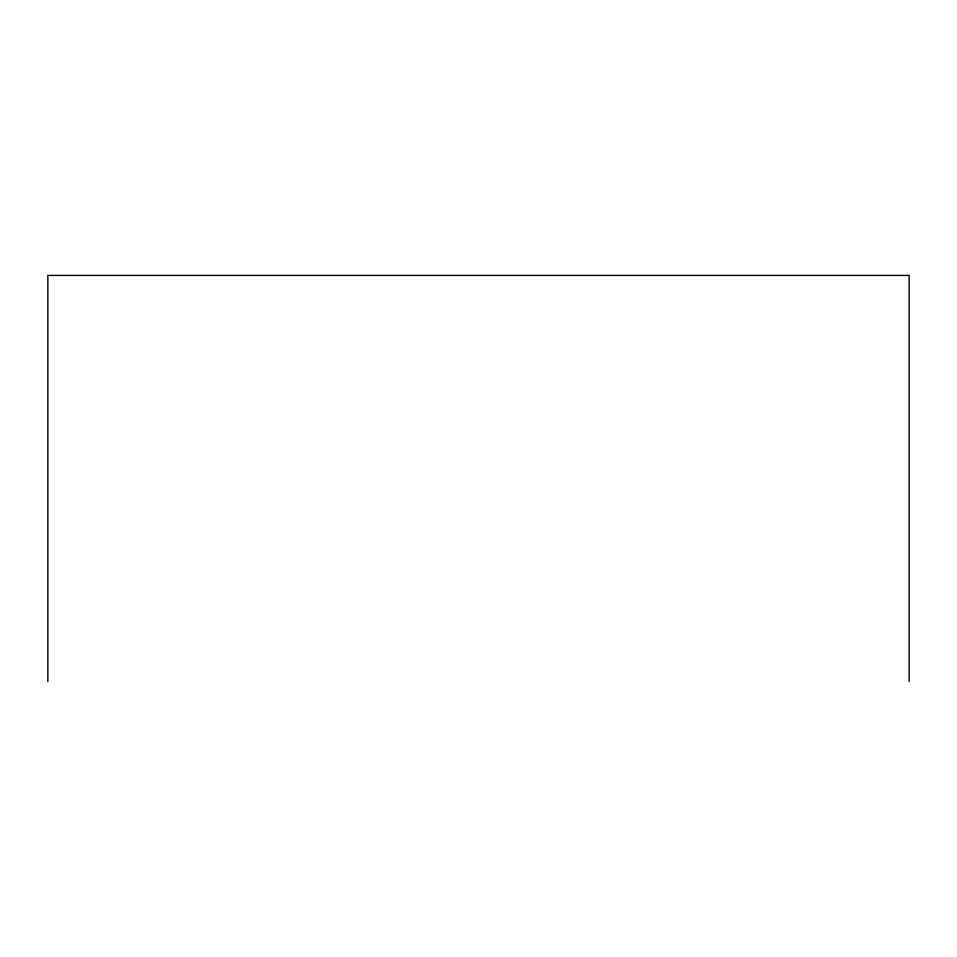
<?xml version="1.0" encoding="UTF-8"?>
<svg xmlns="http://www.w3.org/2000/svg" width="957" height="957" viewBox="0 0 957 957"><rect width="100%" height="100%" fill="white"/><g stroke="black" fill="none" stroke-linecap="round" stroke-linejoin="round"><path stroke-width="1.44" d="M909.15 681.587L909.15 275.413L47.85 275.413L47.85 681.587"/></g></svg>
